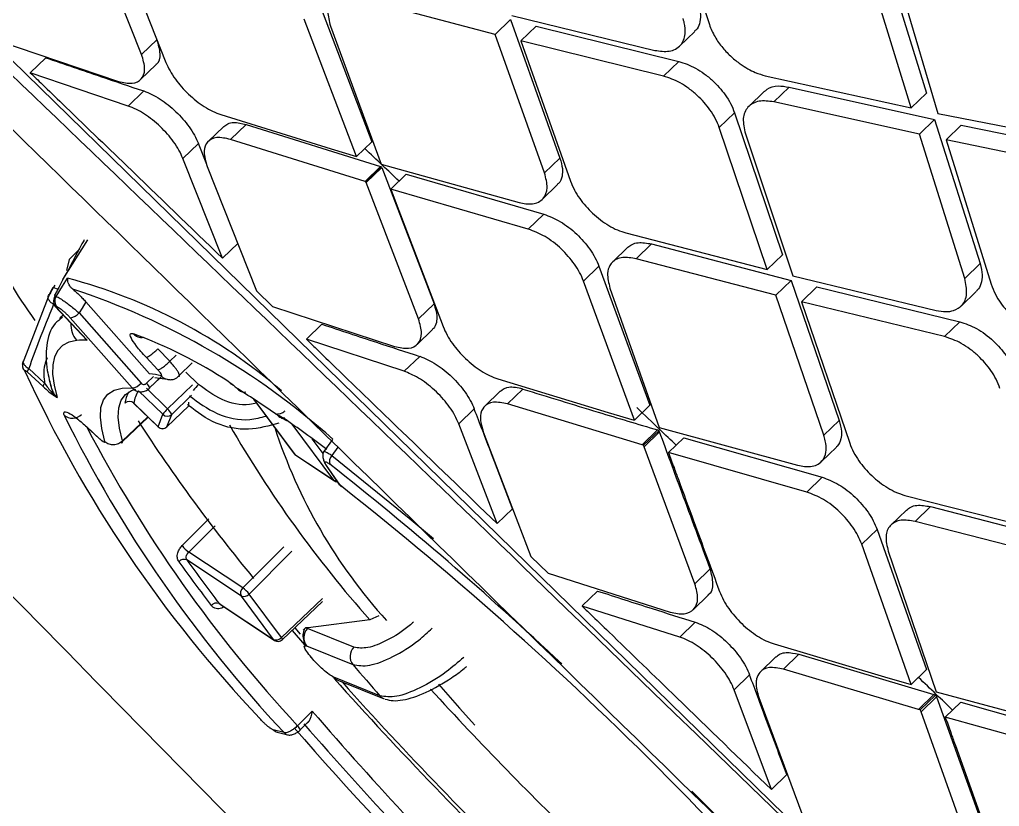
# Model space of a CAD drawing. Extents: x 400 to 501, y 484 to 634.
# Drawn here: x 486.217 to 487.131, y 585.23 to 585.964 of the extents above; entities that cross this region are included whole.
import ezdxf

# ---------------------------------------------------------------- set-up
doc = ezdxf.new("R2010")
doc.units = 0
doc.header["$MEASUREMENT"] = 0
doc.layers.add('DIM', color=3, linetype='Continuous')
doc.layers.add('GEOMETRY', color=3, linetype='Continuous', lineweight=25)

# ---------------------------------------------------------------- blocks, each defined once
blk = doc.blocks.new('2026 GRANDEE')
at = {"layer": 'GEOMETRY', "ltscale": 16}
for p, q in [((37.54985, -12.63849), (35.47008, -10.60641)), ((36.39203, -10.74785), (36.43546, -10.88128)), ((35.9063, -10.90919), (35.85585, -10.78255)), ((36.5961, -10.81002), (36.63781, -10.94513)), ((35.88794, -10.81281), (35.92903, -10.91651)), ((36.62359, -10.95892), (36.58188, -10.82381)), ((36.60821, -10.8287), (36.64844, -10.96418)), ((36.23584, -10.89044), (36.10629, -10.85596)), ((36.07222, -10.86215), (36.12093, -10.99048)), ((36.25146, -10.87277), (36.38462, -10.90529)), ((36.10656, -11.00441), (36.05788, -10.87606)), ((36.08237, -10.88274), (36.12967, -11.01136)), ((36.23584, -10.89044), (36.25013, -10.87658)), ((36.25014, -10.87658), (36.29619, -11.0058)), ((36.25981, -10.89655), (36.27408, -10.88271)), ((36.27408, -10.88271), (36.40695, -10.91552)), ((36.28189, -11.01966), (36.23584, -10.89044)), ((36.40772, -10.90129), (36.42187, -10.88757)), ((35.77077, -10.89558), (35.88467, -10.93422)), ((35.9063, -10.90919), (35.92073, -10.8952)), ((36.25981, -10.89655), (36.30603, -11.02729)), ((36.3927, -10.92933), (36.25981, -10.89655)), ((35.80253, -10.9262), (35.81702, -10.91215)), ((35.90536, -10.93256), (35.91979, -10.91856)), ((36.3927, -10.92933), (36.40694, -10.91552)), ((35.89387, -10.95718), (35.80253, -10.9262)), ((36.48762, -10.92912), (36.62359, -10.95892)), ((36.49552, -10.95334), (36.50974, -10.93955)), ((36.50974, -10.93955), (36.64544, -10.96962)), ((35.90831, -10.94318), (35.89387, -10.95718)), ((36.48659, -10.9436), (36.47226, -10.9575)), ((36.62359, -10.95892), (36.63781, -10.94513)), ((36.63122, -10.98341), (36.49552, -10.95335)), ((35.98025, -10.96524), (36.08284, -10.99721)), ((36.45893, -10.96353), (36.4447, -10.97733)), ((36.45895, -10.96351), (36.5035, -11.09587)), ((36.64844, -10.96418), (36.78614, -10.99107)), ((35.98287, -10.97619), (35.96845, -10.99016)), ((35.98932, -10.98833), (36.00373, -10.97436)), ((36.00373, -10.97436), (36.12907, -11.0135)), ((36.63122, -10.98341), (36.64541, -10.96964)), ((36.64544, -10.96962), (36.68776, -11.10414)), ((36.65603, -10.98871), (36.67024, -10.97492)), ((36.67024, -10.97492), (36.80767, -11.00331)), ((36.48924, -11.1097), (36.4447, -10.97733)), ((36.46902, -10.9831), (36.5133, -11.11572)), ((36.67354, -11.11793), (36.63122, -10.98341)), ((35.94484, -11.00617), (35.95928, -10.99216)), ((35.96704, -11.01167), (35.95928, -10.99216)), ((36.1147, -11.02745), (35.98932, -10.98833)), ((36.10656, -11.00441), (36.12093, -10.99048)), ((36.79346, -11.01709), (36.65603, -10.98871)), ((36.65603, -10.98871), (36.69808, -11.12348)), ((36.08284, -10.99721), (36.10656, -11.00441)), ((35.98179, -11.09918), (35.94484, -11.00617)), ((36.12967, -11.01136), (36.25806, -11.04727)), ((36.28189, -11.01966), (36.29619, -11.0058)), ((35.96745, -11.0136), (36.01333, -11.12968)), ((36.1147, -11.02745), (36.12907, -11.01351)), ((36.11545, -11.02768), (36.12987, -11.01369)), ((36.1301, -11.01451), (36.11574, -11.02844)), ((36.13011, -11.0145), (36.17884, -11.14177)), ((36.13853, -11.03465), (36.15289, -11.02073)), ((36.15289, -11.02072), (36.28106, -11.05809)), ((36.1147, -11.02745), (36.11545, -11.02768)), ((36.11545, -11.02768), (36.11574, -11.02844)), ((36.16444, -11.15573), (36.11574, -11.02844)), ((36.27968, -11.04425), (36.29398, -11.03039)), ((36.26674, -11.07197), (36.13853, -11.03465)), ((36.26674, -11.07197), (36.28105, -11.05809)), ((36.14771, -11.05878), (36.18734, -11.16288)), ((36.35768, -11.07561), (36.48924, -11.1097)), ((35.83301, -11.11909), (35.8562, -11.08196)), ((35.98179, -11.09919), (35.99624, -11.08518)), ((36.36733, -11.09969), (36.38162, -11.08584)), ((36.38162, -11.08584), (36.51164, -11.11985)), ((36.35947, -11.08892), (36.34517, -11.10278)), ((36.49738, -11.13369), (36.36733, -11.09969)), ((36.48924, -11.1097), (36.5035, -11.09587)), ((36.67354, -11.11793), (36.68776, -11.10414)), ((36.33252, -11.10661), (36.31821, -11.12047)), ((36.33253, -11.10659), (36.37987, -11.23624)), ((36.36554, -11.25015), (36.31821, -11.12047)), ((36.51163, -11.11986), (36.49738, -11.13369)), ((36.51164, -11.11986), (36.55637, -11.25036)), ((36.5133, -11.11572), (36.64676, -11.14795)), ((35.82533, -11.12439), (35.8238, -11.12686)), ((35.8267, -11.13104), (35.82597, -11.1324)), ((36.01333, -11.12968), (36.02824, -11.14408)), ((36.34283, -11.12702), (36.38878, -11.25696)), ((36.5214, -11.13975), (36.53566, -11.12592)), ((36.53565, -11.12593), (36.66884, -11.15843)), ((36.67001, -11.14381), (36.68416, -11.13009)), ((35.81921, -11.13543), (35.79501, -11.19842)), ((35.82532, -11.13356), (35.82522, -11.13409)), ((35.85447, -11.13996), (35.91361, -11.20689)), ((36.5421, -11.2642), (36.49738, -11.13369)), ((36.6546, -11.17224), (36.5214, -11.13975)), ((36.5214, -11.13975), (36.5663, -11.27177)), ((35.82654, -11.14447), (35.82422, -11.14233)), ((35.82551, -11.14377), (35.8556, -11.17587)), ((35.82642, -11.14448), (35.85557, -11.17556)), ((36.02824, -11.14408), (36.14213, -11.18142)), ((36.16444, -11.15573), (36.17883, -11.14178)), ((35.8331, -11.15187), (35.82969, -11.1554)), ((35.83081, -11.15432), (35.82969, -11.1554)), ((35.83349, -11.15229), (35.83081, -11.15432)), ((35.83972, -11.15468), (35.89758, -11.22016)), ((35.84798, -11.15015), (35.90584, -11.21563)), ((36.6546, -11.17224), (36.66883, -11.15844)), ((36.05994, -11.17472), (36.07438, -11.16072)), ((36.16312, -11.17947), (36.17751, -11.16551)), ((36.15108, -11.20462), (36.05994, -11.17473)), ((35.93252, -11.19529), (35.92155, -11.18359)), ((35.92149, -11.20328), (35.91052, -11.19158)), ((35.93252, -11.19529), (35.93864, -11.18944)), ((36.15108, -11.20462), (36.16548, -11.19066)), ((35.80112, -11.20213), (35.81588, -11.2158)), ((35.94129, -11.20841), (35.95343, -11.1968)), ((35.79973, -11.20521), (35.81449, -11.21888)), ((35.91102, -11.21575), (35.91737, -11.20961)), ((35.9138, -11.22006), (35.92508, -11.20916)), ((35.91381, -11.22016), (35.9233, -11.21099)), ((35.91868, -11.21024), (35.93012, -11.2121)), ((35.95939, -11.21688), (35.94742, -11.20546)), ((36.23843, -11.21175), (36.34106, -11.24289)), ((35.92611, -11.24473), (35.90351, -11.22274)), ((35.93055, -11.23964), (35.91078, -11.22041)), ((35.93055, -11.23964), (35.95378, -11.21715)), ((36.24726, -11.23507), (36.26163, -11.22114)), ((35.93437, -11.2448), (35.95296, -11.2268)), ((36.01069, -11.23052), (36.04848, -11.28149)), ((36.01106, -11.23077), (36.04911, -11.28208)), ((36.24049, -11.22323), (36.22611, -11.23718)), ((35.8989, -11.23433), (35.92171, -11.25652)), ((35.89911, -11.2344), (35.92171, -11.2564)), ((35.89925, -11.23455), (35.89911, -11.2344)), ((35.89939, -11.23468), (35.89925, -11.23455)), ((35.92992, -11.25654), (35.95037, -11.23686)), ((35.92997, -11.25646), (35.95036, -11.23684)), ((35.95001, -11.23647), (35.94918, -11.23567)), ((35.95001, -11.23647), (35.95008, -11.23679)), ((36.21636, -11.23973), (36.20196, -11.2537)), ((36.37283, -11.27324), (36.24726, -11.23507)), ((36.36554, -11.25015), (36.37987, -11.23624)), ((35.88858, -11.26944), (35.912, -11.24707)), ((35.88862, -11.27003), (35.91233, -11.24739)), ((35.92171, -11.2564), (35.92611, -11.24473)), ((35.92997, -11.25646), (35.93437, -11.2448)), ((36.34106, -11.24289), (36.36553, -11.25015)), ((35.85457, -11.25612), (35.86697, -11.26761)), ((35.85514, -11.2564), (35.86677, -11.26716)), ((35.92171, -11.2564), (35.92171, -11.25652)), ((35.92997, -11.25646), (35.92992, -11.25654)), ((36.08537, -11.30609), (36.04673, -11.25398)), ((36.23766, -11.34671), (36.20196, -11.2537)), ((36.37283, -11.27324), (36.38717, -11.25933)), ((36.38878, -11.25696), (36.51776, -11.2923)), ((36.5421, -11.2642), (36.55637, -11.25036)), ((36.07559, -11.28117), (36.06543, -11.26747)), ((36.08416, -11.26822), (36.07511, -11.28072)), ((36.22474, -11.26097), (36.26917, -11.37726)), ((36.37418, -11.27364), (36.38853, -11.25973)), ((36.37469, -11.27502), (36.38903, -11.26111)), ((36.38903, -11.26111), (36.38853, -11.25973)), ((36.39739, -11.28049), (36.41172, -11.2666)), ((36.41173, -11.26659), (36.54049, -11.30338)), ((35.88709, -11.27149), (35.88758, -11.27103)), ((36.08928, -11.2754), (36.08364, -11.28321)), ((36.37418, -11.27364), (36.37283, -11.27324)), ((36.37469, -11.27502), (36.37418, -11.27364)), ((36.42194, -11.40289), (36.37469, -11.27502)), ((36.53957, -11.2891), (36.55385, -11.27526)), ((36.04911, -11.28208), (36.08537, -11.30609)), ((36.04997, -11.28289), (36.08622, -11.3069)), ((36.5262, -11.31724), (36.39739, -11.28049)), ((36.0776, -11.29159), (36.09028, -11.30989)), ((36.09127, -11.31089), (36.0786, -11.29259)), ((36.5262, -11.31724), (36.54049, -11.30338)), ((36.61771, -11.32033), (36.74958, -11.35411)), ((36.62714, -11.34461), (36.64141, -11.33078)), ((36.64141, -11.33078), (36.77175, -11.36449)), ((36.23766, -11.34671), (36.25206, -11.33274)), ((36.61908, -11.33403), (36.60481, -11.34788)), ((35.94413, -11.36715), (35.96893, -11.34228)), ((35.95027, -11.3732), (35.97476, -11.34865)), ((36.7575, -11.37831), (36.62714, -11.34462)), ((36.57746, -11.36595), (36.59174, -11.3521)), ((36.59175, -11.35209), (36.63794, -11.48286)), ((36.00062, -11.40654), (36.03879, -11.36822)), ((36.62362, -11.49674), (36.57746, -11.36595)), ((36.00062, -11.40654), (35.95027, -11.3732)), ((36.00659, -11.41235), (36.04634, -11.37244)), ((36.26917, -11.37726), (36.28524, -11.39283)), ((36.60217, -11.37241), (36.64696, -11.50346)), ((35.99929, -11.41423), (35.94843, -11.38055)), ((36.28524, -11.39283), (36.39907, -11.42913)), ((36.42194, -11.40289), (36.4363, -11.38897)), ((36.02932, -11.45473), (35.99929, -11.41423)), ((36.03663, -11.45285), (36.00659, -11.41235)), ((36.31688, -11.4235), (36.33128, -11.40954)), ((36.42023, -11.42701), (36.43466, -11.41302)), ((35.97847, -11.42105), (36.02932, -11.45473)), ((35.97943, -11.42191), (35.97847, -11.42105)), ((35.97942, -11.42193), (36.03018, -11.45554)), ((36.03663, -11.45285), (36.07481, -11.41652)), ((36.03751, -11.45489), (36.07494, -11.41929)), ((36.40781, -11.45253), (36.31688, -11.42351)), ((36.12727, -11.43267), (36.11905, -11.43642)), ((36.11905, -11.43642), (36.0615, -11.44396)), ((36.42218, -11.43859), (36.40781, -11.45253)), ((36.04658, -11.44627), (36.05815, -11.45969)), ((36.04911, -11.44385), (36.05407, -11.44964)), ((36.05903, -11.444), (36.05697, -11.4459)), ((36.0615, -11.44396), (36.05903, -11.444)), ((36.05903, -11.444), (36.06097, -11.44452)), ((36.06097, -11.44452), (36.0615, -11.44396)), ((36.10411, -11.46192), (36.06097, -11.44452)), ((36.49592, -11.45892), (36.59861, -11.48945)), ((36.06014, -11.46081), (36.10328, -11.4782)), ((36.50455, -11.48244), (36.51889, -11.46853)), ((36.51889, -11.46853), (36.64463, -11.50603)), ((36.06392, -11.4711), (36.06516, -11.47253)), ((36.06585, -11.47301), (36.06462, -11.47159)), ((36.49753, -11.47085), (36.48318, -11.48476)), ((36.63031, -11.51991), (36.50455, -11.48244)), ((36.62362, -11.49674), (36.63794, -11.48286)), ((36.12847, -11.50724), (36.08533, -11.48984)), ((36.08914, -11.49257), (36.13228, -11.50997)), ((36.4586, -11.5017), (36.47297, -11.48776)), ((36.59861, -11.48945), (36.62362, -11.49674)), ((36.49327, -11.5947), (36.4586, -11.5017)), ((36.64696, -11.50346), (36.77636, -11.5384)), ((36.48151, -11.50884), (36.52474, -11.62531)), ((36.63031, -11.51991), (36.64461, -11.50605)), ((36.63207, -11.52043), (36.64636, -11.50657)), ((36.63271, -11.52222), (36.647, -11.50836)), ((36.64463, -11.50603), (36.64639, -11.50654)), ((36.64639, -11.50654), (36.64703, -11.50834)), ((36.64703, -11.50834), (36.69314, -11.63677)), ((36.65537, -11.52719), (36.66969, -11.51331)), ((36.66969, -11.51331), (36.79887, -11.54969)), ((36.06536, -11.52153), (36.05155, -11.5352)), ((36.63271, -11.52222), (36.63207, -11.52043)), ((36.6788, -11.65067), (36.63271, -11.52222)), ((36.05403, -11.53915), (36.0622, -11.53106)), ((36.78459, -11.56354), (36.65537, -11.52719)), ((36.03908, -11.5416), (36.02905, -11.53905)), ((36.03258, -11.54119), (36.04262, -11.54375)), ((36.66445, -11.55271), (36.70193, -11.65761)), ((36.49327, -11.5947), (36.50764, -11.58076))]:
    blk.add_line(p, q, dxfattribs=at)
at = {"layer": 'GEOMETRY', "ltscale": 16, "flags": 128}
for points in [[(36.13853, -11.03465), (36.14367, -11.04816), (36.14771, -11.05878)], [(35.84887, -11.09028), (35.8389, -11.10022), (35.83621, -11.1105)], [(35.82659, -11.13481), (35.83265, -11.1253), (35.8374, -11.11783)], [(35.8282, -11.12808), (35.82704, -11.12761), (35.82557, -11.12712), (35.82439, -11.12688), (35.82356, -11.1269), (35.82311, -11.12716), (35.82304, -11.12768)], [(35.85447, -11.13996), (35.85084, -11.14567), (35.84798, -11.15015)], [(35.84591, -11.17574), (35.83859, -11.17742), (35.83268, -11.18055), (35.82819, -11.18513), (35.82515, -11.19113), (35.82355, -11.19854), (35.82341, -11.20733), (35.82473, -11.21749), (35.8275, -11.22897)], [(35.87211, -11.27002), (35.86912, -11.25787), (35.86791, -11.24734), (35.86847, -11.23848), (35.8708, -11.23132), (35.8749, -11.22588), (35.88075, -11.22221), (35.88832, -11.2203), (35.89758, -11.22016)], [(35.88858, -11.26944), (35.88566, -11.25755), (35.88446, -11.24724), (35.885, -11.23856), (35.88728, -11.23154), (35.89128, -11.22621), (35.89698, -11.22259), (35.90109, -11.22128)], [(35.9138, -11.22006), (35.91381, -11.22023), (35.9137, -11.22047), (35.91342, -11.22054)], [(36.38853, -11.25973), (36.38777, -11.25951), (36.38717, -11.25933)], [(35.86677, -11.26716), (35.867, -11.26763), (35.86753, -11.26777), (35.86778, -11.26774)], [(36.04911, -11.28208), (36.04856, -11.28159), (36.04848, -11.28149)], [(36.04911, -11.28208), (36.04971, -11.28271), (36.04997, -11.28289)], [(36.08364, -11.28321), (36.1557, -11.34149), (36.17843, -11.3607)], [(36.08537, -11.30609), (36.08597, -11.30672), (36.08622, -11.3069)], [(36.09028, -11.30989), (36.09046, -11.31013), (36.09127, -11.31089)], [(36.02932, -11.45473), (36.02992, -11.45535), (36.03018, -11.45554)], [(36.03663, -11.45285), (36.03708, -11.45353), (36.03739, -11.4541), (36.03755, -11.45454), (36.03755, -11.45482), (36.03751, -11.45489)], [(36.06585, -11.47301), (36.0652, -11.47257), (36.06516, -11.47253)], [(36.18315, -11.49628), (36.20258, -11.5187), (36.21677, -11.53472)], [(36.63207, -11.52043), (36.63109, -11.52014), (36.63031, -11.51991)]]:
    blk.add_lwpolyline(points, dxfattribs=at)
at = {"layer": 'GEOMETRY', "ltscale": 16}
for centre, radius, start, end in [((36.23587, -10.84948), 0.52801, 196.6732, 215.64373), ((35.70936, -11.60287), 0.50166, 49.27587, 75.21184), ((35.62864, -11.77767), 0.68387, 48.18903, 71.81347), ((35.83236, -11.13902), 0.00807, 147.9477, 222.60658), ((35.82672, -11.13356), 0.00143, 119.05538, 182.8628), ((35.83343, -11.1391), 0.00807, 147.90482, 222.50304), ((35.82071, -11.20798), 0.0734, 85.4095, 86.24592), ((35.82167, -11.21694), 0.07262, 85.4095, 86.24592), ((35.83857, -11.14277), 0.01197, 275.55435, 321.91203), ((35.86046, -11.16193), 0.02006, 173.86297, 223.50047), ((35.85167, -11.22754), 0.05212, 85.70649, 96.33681), ((35.7413, -11.59156), 0.4504, 56.83024, 69.55711), ((35.90637, -11.1627), 0.01033, 221.34277, 279.10093), ((36.88124, -10.70816), 1.19187, 204.60925, 223.49408), ((35.80585, -11.20612), 0.00619, 139.86508, 171.53316), ((35.90368, -11.29526), 0.08893, 76.38443, 83.59063), ((35.93259, -11.20166), 0.01073, 221.95432, 268.10041), ((35.89643, -11.20825), 0.01197, 275.55431, 321.91196), ((35.92274, -11.23665), 0.02374, 144.122, 174.55869), ((35.90257, -11.22425), 0.01199, 20.46568, 45.17881), ((36.01635, -11.2737), 0.08044, 135.07104, 140.50376), ((35.99365, -11.21002), 0.00747, 217.41091, 253.18014), ((35.39987, -12.16156), 1.11352, 55.34706, 57.63119), ((35.91536, -11.23683), 0.02465, 148.34519, 174.34444), ((35.89497, -11.23874), 0.006, 46.38836, 133.60614), ((35.95248, -11.26324), 0.03222, 132.91159, 144.94172), ((35.92219, -11.24984), 0.01318, 22.47002, 50.65294), ((35.98745, -11.23573), 0.03744, 176.21527, 181.12556), ((35.84177, -11.23611), 0.01227, 230.89409, 314.84838), ((36.94854, -10.69251), 1.24421, 206.39454, 223.03395), ((35.93027, -11.24048), 0.00595, 225.57783, 313.52074), ((35.12244, -12.55596), 1.59669, 53.19093, 54.99646), ((36.04321, -11.24467), 0.00594, 215.08118, 253.37389), ((36.99933, -10.65891), 1.29081, 207.59647, 222.75574), ((37.22496, -10.39437), 1.57517, 212.93863, 219.56731), ((35.92588, -11.25215), 0.00595, 225.57783, 313.52074), ((35.92583, -11.25228), 0.00591, 225.78149, 313.9051), ((36.93628, -10.71073), 1.09294, 209.84505, 221.60471), ((36.50396, -11.10317), 0.49797, 197.99961, 222.11402), ((36.05323, -11.27797), 0.00591, 216.56148, 236.48913), ((36.0894, -11.2888), 0.00803, 135.86369, 198.68752), ((36.08095, -11.28927), 0.00406, 194.64865, 234.65119), ((34.1117, -13.79565), 3.18633, 46.67847, 51.80821), ((36.08739, -11.30258), 0.00405, 240.07956, 278.48722), ((36.08948, -11.30198), 0.00591, 236.48913, 263.99328), ((34.02797, -13.92965), 3.33393, 37.21111, 51.76574), ((35.96976, -11.34726), 0.03244, 217.80189, 233.07622), ((35.94585, -11.38637), 0.00637, 66.07178, 139.6681), ((37.33486, -10.3802), 1.71667, 215.71236, 217.41059), ((37.32981, -10.38748), 1.70129, 215.71239, 217.41058), ((36.00478, -11.41122), 0.00626, 131.59692, 208.66531), ((36.00164, -11.40822), 0.00645, 248.63439, 320.23166), ((35.98107, -11.43261), 0.03259, 38.44222, 53.12076), ((35.97638, -11.42727), 0.00655, 71.42793, 140.7496), ((36.06972, -11.45313), 0.01228, 135.46513, 218.7129), ((36.03167, -11.44872), 0.00645, 248.63439, 320.23166), ((36.03344, -11.45061), 0.00591, 236.48913, 313.56902), ((36.11286, -11.47053), 0.01228, 135.46336, 218.71286), ((36.0653, -11.46989), 0.00183, 180.71039, 248.06008), ((37.82634, -10.00875), 2.26456, 220.45813, 221.43065), ((36.09287, -11.48334), 0.00996, 220.76179, 247.976), ((38.8164, -9.054), 3.66002, 221.74371, 226.08433), ((38.76775, -9.10363), 3.58733, 221.79304, 226.09423), ((38.30626, -9.56527), 2.87866, 222.25546, 226.37602), ((36.13601, -11.50074), 0.00996, 220.76179, 247.976), ((38.72905, -9.22704), 3.51566, 220.74138, 225.17025), ((36.01714, -11.52724), 0.00138, 192.97507, 246.69376), ((36.03436, -11.53427), 0.00714, 221.91369, 255.58019), ((36.04438, -11.53686), 0.00711, 221.84819, 264.75584), ((39.05579, -8.90685), 3.99532, 221.17419, 227.88449), ((36.04622, -11.54132), 0.00811, 14.31509, 48.93318), ((38.77585, -9.18066), 3.59503, 220.87868, 225.16369), ((34.16949, -13.83593), 3.17454, 36.98543, 44.87291)]:
    blk.add_arc(centre, radius, start, end, dxfattribs=at)
for points, knots in [([(33.11118, -8.61222), (33.30104, -8.81664), (33.68023, -9.22493), (34.26075, -9.83743), (34.84625, -10.44837), (35.43682, -11.0578), (36.03122, -11.66532), (36.62885, -12.27067), (37.22938, -12.87377), (37.8326, -13.47445), (38.43828, -14.07241), (39.04615, -14.66716), (39.65588, -15.25806), (40.26716, -15.84389), (40.88008, -16.4248), (41.28868, -16.8043), (41.49328, -16.99432)], [0, 0, 0, 0, 0.071643, 0.14309, 0.214489, 0.285889, 0.357236, 0.428542, 0.499851, 0.571188, 0.642541, 0.713932, 0.785365, 0.856798, 0.928296, 1, 1, 1, 1]), ([(38.83743, -14.81972), (38.80217, -14.782), (38.49879, -14.45745), (37.91551, -13.85557), (37.08792, -13.0154), (36.24841, -12.18724), (35.3987, -11.37003), (34.53842, -10.56509), (33.66818, -9.77119), (33.07996, -9.25416), (32.78546, -8.9953)], [0, 0, 0, 0, 0.0184337, 0.1586189, 0.298737, 0.4387906, 0.5788851, 0.7191168, 0.8593695, 1, 1, 1, 1]), ([(33.94729, -9.18471), (34.10018, -9.33419), (34.40789, -9.635), (34.85832, -10.07429), (35.28537, -10.49086), (35.67452, -10.87048), (36.06181, -11.24847), (36.4558, -11.63343), (36.8653, -12.03434), (37.20503, -12.36757), (37.47803, -12.63567), (37.68698, -12.84103), (37.89677, -13.0474), (38.11823, -13.26542), (38.36226, -13.50586), (38.63554, -13.77545), (38.94978, -14.08577), (39.30705, -14.43896), (39.70948, -14.83703), (40.14765, -15.27054), (40.60707, -15.7254), (40.92098, -16.03533), (41.0767, -16.18907)], [0, 0, 0, 0, 0.064169, 0.129138, 0.188802, 0.243183, 0.292269, 0.351201, 0.408497, 0.464259, 0.494029, 0.523343, 0.552198, 0.58236, 0.616633, 0.655052, 0.697622, 0.749248, 0.805908, 0.86759, 0.934316, 1, 1, 1, 1]), ([(37.54956, -12.64016), (37.12111, -12.22145), (36.46243, -11.57774), (35.26492, -10.42914), (34.4992, -9.69631), (33.96585, -9.18587)], [0, 0, 0, 0, 0.360925, 0.55487, 1, 1, 1, 1]), ([(39.52512, -15.45184), (39.29796, -15.24181), (38.75134, -14.73641), (37.86562, -13.95019), (36.87217, -13.09227), (35.86359, -12.24932), (34.8415, -11.42214), (33.80773, -10.61013), (33.10927, -10.08359), (32.76004, -9.82032)], [0, 0, 0, 0, 0.105959, 0.254966, 0.403973, 0.55298, 0.701986, 0.850993, 1, 1, 1, 1]), ([(36.10629, -10.85596), (36.10191, -10.85517), (36.09504, -10.85393), (36.08787, -10.85602), (36.08459, -10.85839), (36.08276, -10.86065), (36.08099, -10.86348), (36.07905, -10.8701), (36.08113, -10.87803), (36.08236, -10.88273)], [0, 0, 0, 0, 0.22954, 0.360086, 0.50087, 0.529164, 0.580344, 0.750928, 1, 1, 1, 1]), ([(36.42519, -10.8619), (36.42609, -10.86546), (36.42781, -10.87228), (36.42652, -10.88041), (36.42434, -10.88539), (36.42216, -10.88706), (36.42172, -10.8874)], [0, 0, 0, 0, 0.337916, 0.647242, 0.927937, 1, 1, 1, 1]), ([(36.38462, -10.90529), (36.38929, -10.90593), (36.39652, -10.90693), (36.4041, -10.90429), (36.41016, -10.89968), (36.41356, -10.89134), (36.41282, -10.88228), (36.41149, -10.87739), (36.41109, -10.87614), (36.41099, -10.87582), (36.41096, -10.87573), (36.41095, -10.87571), (36.41095, -10.8757), (36.41095, -10.8757)], [0, 0, 0, 0, 0.235478, 0.364519, 0.500771, 0.749786, 0.936633, 0.983828, 0.995793, 0.998866, 0.999676, 0.999964, 1, 1, 1, 1]), ([(36.43546, -10.88128), (36.43701, -10.8851), (36.43995, -10.8924), (36.44747, -10.90279), (36.45566, -10.91133), (36.46587, -10.91948), (36.47702, -10.92578), (36.48455, -10.92815), (36.48762, -10.92912)], [0, 0, 0, 0, 0.184188, 0.351523, 0.501986, 0.635561, 0.851249, 1, 1, 1, 1]), ([(35.91957, -10.91829), (35.91987, -10.91815), (35.9231, -10.91671), (35.92456, -10.90889), (35.92201, -10.89977), (35.92073, -10.8952)], [0, 0, 0, 0, 0.049306, 0.523984, 1, 1, 1, 1]), ([(35.81702, -10.91215), (35.83399, -10.918), (35.86429, -10.92844), (35.89486, -10.93868), (35.90831, -10.94318)], [0, 0, 0, 0, 0.56, 1, 1, 1, 1]), ([(35.88467, -10.93422), (35.8892, -10.93524), (35.89828, -10.93726), (35.90586, -10.93323), (35.90868, -10.92751), (35.90963, -10.92034), (35.9077, -10.91388), (35.9063, -10.90919)], [0, 0, 0, 0, 0.249239, 0.499047, 0.656024, 0.750174, 1, 1, 1, 1]), ([(35.92902, -10.9165), (35.93018, -10.91911), (35.93247, -10.92423), (35.93911, -10.93445), (35.94975, -10.94661), (35.96233, -10.95654), (35.97268, -10.96245), (35.97771, -10.96431), (35.98025, -10.96525)], [0, 0, 0, 0, 0.13291, 0.26074, 0.500483, 0.743146, 0.869881, 1, 1, 1, 1]), ([(36.40695, -10.91552), (36.41215, -10.91726), (36.42003, -10.91989), (36.43072, -10.92692), (36.44051, -10.93493), (36.44907, -10.94464), (36.45564, -10.95508), (36.45782, -10.96063), (36.45895, -10.96351)], [0, 0, 0, 0, 0.244238, 0.370431, 0.499, 0.729194, 0.859625, 1, 1, 1, 1]), ([(35.80253, -10.9262), (35.80624, -10.92978), (35.81616, -10.93935), (35.84605, -10.96818), (35.90211, -11.02224), (35.95193, -11.07034), (35.9818, -11.09918)], [0, 0, 0, 0, 0.062042, 0.166057, 0.5, 1, 1, 1, 1]), ([(36.4447, -10.97733), (36.44359, -10.97449), (36.44144, -10.969), (36.43492, -10.95859), (36.42636, -10.94885), (36.41654, -10.94079), (36.40583, -10.93373), (36.39792, -10.93108), (36.3927, -10.92934)], [0, 0, 0, 0, 0.138252, 0.267774, 0.49968, 0.628362, 0.754899, 1, 1, 1, 1]), ([(36.48677, -10.94379), (36.48758, -10.94298), (36.49072, -10.93983), (36.49846, -10.93781), (36.50632, -10.93902), (36.50974, -10.93955)], [0, 0, 0, 0, 0.164745, 0.636996, 1, 1, 1, 1]), ([(35.90831, -10.94318), (35.9108, -10.94413), (35.91573, -10.94602), (35.926, -10.95199), (35.93858, -10.962), (35.94923, -10.97426), (35.95585, -10.98449), (35.95813, -10.98957), (35.95928, -10.99216)], [0, 0, 0, 0, 0.128994, 0.255344, 0.499516, 0.740453, 0.867981, 1, 1, 1, 1]), ([(35.94484, -11.00617), (35.94368, -11.00358), (35.94141, -10.9985), (35.93478, -10.98827), (35.92413, -10.97601), (35.91155, -10.966), (35.90129, -10.96003), (35.89636, -10.95814), (35.89387, -10.95718)], [0, 0, 0, 0, 0.132001, 0.259527, 0.500498, 0.744643, 0.870995, 1, 1, 1, 1]), ([(36.49552, -10.95334), (36.49073, -10.95273), (36.48338, -10.9518), (36.4758, -10.95454), (36.46982, -10.95918), (36.46575, -10.96832), (36.46793, -10.97817), (36.46902, -10.9831)], [0, 0, 0, 0, 0.240017, 0.368066, 0.501139, 0.7504, 1, 1, 1, 1]), ([(39.79272, -17.82879), (39.52666, -17.52937), (38.99724, -16.93357), (38.14929, -16.08983), (37.28469, -15.27347), (36.39732, -14.48485), (35.49868, -13.72233), (34.59115, -12.98193), (33.6654, -12.2723), (32.71008, -11.58903), (32.04608, -11.16936), (31.71219, -10.95834)], [0, 0, 0, 0, 0.113392, 0.225638, 0.337341, 0.448782, 0.560233, 0.669481, 0.778832, 0.888788, 1, 1, 1, 1]), ([(35.98301, -10.97634), (35.98413, -10.97538), (35.9865, -10.97335), (35.99317, -10.97195), (35.99968, -10.97344), (36.00373, -10.97436)], [0, 0, 0, 0, 0.2524223, 0.5341993, 1, 1, 1, 1]), ([(35.98932, -10.98833), (35.98475, -10.98736), (35.97558, -10.98541), (35.96719, -10.98989), (35.9648, -10.99611), (35.96444, -11.00365), (35.96602, -11.00889), (35.96745, -11.0136)], [0, 0, 0, 0, 0.249317, 0.499272, 0.721487, 0.749963, 1, 1, 1, 1]), ([(36.14621, -11.0272), (36.14111, -11.02234), (36.13048, -11.01224), (36.11984, -11.00214), (36.11432, -10.99689)], [0, 0, 0, 0, 0.48053, 1, 1, 1, 1]), ([(36.29619, -11.0058), (36.29716, -11.00913), (36.29896, -11.01525), (36.29831, -11.0233), (36.29656, -11.02833), (36.29418, -11.03), (36.29384, -11.03023)], [0, 0, 0, 0, 0.324355, 0.597117, 0.943068, 1, 1, 1, 1]), ([(36.25807, -11.04727), (36.26246, -11.04803), (36.2693, -11.04922), (36.27642, -11.04696), (36.28197, -11.04272), (36.28551, -11.03401), (36.2831, -11.02444), (36.28189, -11.01966)], [0, 0, 0, 0, 0.232222, 0.362319, 0.501439, 0.750836, 1, 1, 1, 1]), ([(36.30602, -11.02729), (36.30715, -11.03004), (36.30934, -11.03538), (36.31588, -11.04572), (36.32646, -11.05783), (36.3392, -11.06749), (36.34986, -11.07312), (36.35506, -11.07478), (36.35768, -11.07562)], [0, 0, 0, 0, 0.135931, 0.264623, 0.499402, 0.744619, 0.871157, 1, 1, 1, 1]), ([(36.28106, -11.05809), (36.28623, -11.06007), (36.29653, -11.06399), (36.31208, -11.07615), (36.32271, -11.08832), (36.32924, -11.09866), (36.33142, -11.10391), (36.33253, -11.10659)], [0, 0, 0, 0, 0.251281, 0.499664, 0.738165, 0.866275, 1, 1, 1, 1]), ([(36.31822, -11.12048), (36.31711, -11.11781), (36.31494, -11.11259), (36.30843, -11.10225), (36.2978, -11.09006), (36.28222, -11.07788), (36.27192, -11.07395), (36.26674, -11.07197)], [0, 0, 0, 0, 0.132844, 0.260619, 0.500074, 0.748677, 1, 1, 1, 1]), ([(35.85286, -11.08189), (35.85215, -11.0832), (35.84547, -11.09555), (35.8389, -11.10798), (35.83301, -11.11909)], [0, 0, 0, 0, 0.105918, 1, 1, 1, 1]), ([(36.35957, -11.08904), (36.36079, -11.088), (36.36335, -11.08582), (36.37041, -11.08391), (36.37725, -11.08509), (36.38162, -11.08584)], [0, 0, 0, 0, 0.247342, 0.520061, 1, 1, 1, 1]), ([(36.36733, -11.09969), (36.36294, -11.09892), (36.35603, -11.09772), (36.34878, -11.09989), (36.34565, -11.10215), (36.34421, -11.10381), (36.3436, -11.10456), (36.34178, -11.10731), (36.33963, -11.11408), (36.34165, -11.12226), (36.34283, -11.12702)], [0, 0, 0, 0, 0.229217, 0.359837, 0.500844, 0.50861, 0.523106, 0.572282, 0.750861, 1, 1, 1, 1]), ([(36.68776, -11.10414), (36.68864, -11.10778), (36.6903, -11.11474), (36.68885, -11.12301), (36.68659, -11.12799), (36.68442, -11.12964), (36.68402, -11.12994)], [0, 0, 0, 0, 0.342198, 0.654604, 0.937171, 1, 1, 1, 1]), ([(35.83301, -11.11909), (35.83171, -11.12156), (35.82937, -11.12596), (35.82705, -11.13038), (35.82603, -11.13231)], [0, 0, 0, 0, 0.560808, 1, 1, 1, 1]), ([(35.84209, -11.12797), (35.8414, -11.12733), (35.84008, -11.1261), (35.83907, -11.12441), (35.83838, -11.12312), (35.83742, -11.12093), (35.83741, -11.11918), (35.8374, -11.11783)], [0, 0, 0, 0, 0.186524, 0.359645, 0.427811, 0.557385, 1, 1, 1, 1]), ([(36.64676, -11.14796), (36.64993, -11.14848), (36.65584, -11.14945), (36.6644, -11.14795), (36.672, -11.14318), (36.67644, -11.13308), (36.67451, -11.12298), (36.67354, -11.11793)], [0, 0, 0, 0, 0.158305, 0.29475, 0.501311, 0.750812, 1, 1, 1, 1]), ([(35.82384, -11.12681), (35.8234, -11.12755), (35.82252, -11.12902), (35.82128, -11.13134), (35.82013, -11.13364), (35.81951, -11.13508), (35.81921, -11.1358)], [0, 0, 0, 0, 0.248264, 0.497346, 0.74778, 1, 1, 1, 1]), ([(35.82304, -11.12768), (35.82244, -11.1287), (35.82136, -11.13053), (35.8206, -11.13226), (35.82026, -11.13303)], [0, 0, 0, 0, 0.559938, 1, 1, 1, 1]), ([(35.84209, -11.12797), (35.8431, -11.12882), (35.84515, -11.13054), (35.84837, -11.13356), (35.85157, -11.13675), (35.8535, -11.13889), (35.85447, -11.13996)], [0, 0, 0, 0, 0.247594, 0.499069, 0.748088, 1, 1, 1, 1]), ([(36.69809, -11.12348), (36.69925, -11.12659), (36.70146, -11.13246), (36.70806, -11.14299), (36.71848, -11.15479), (36.73381, -11.16638), (36.74453, -11.1699), (36.7499, -11.17165)], [0, 0, 0, 0, 0.149014, 0.282224, 0.500369, 0.750145, 1, 1, 1, 1]), ([(35.82422, -11.14233), (35.82323, -11.14157), (35.82118, -11.14), (35.81943, -11.13733), (35.81895, -11.13482), (35.81983, -11.13361), (35.82026, -11.13303)], [0, 0, 0, 0, 0.2400826, 0.4974735, 0.7562521, 1, 1, 1, 1]), ([(35.82603, -11.13231), (35.82585, -11.13268), (35.82548, -11.13343), (35.82527, -11.13421), (35.82529, -11.13465), (35.82545, -11.13471), (35.82552, -11.13474)], [0, 0, 0, 0, 0.279883, 0.570836, 0.793537, 1, 1, 1, 1]), ([(35.82659, -11.13481), (35.82715, -11.135), (35.8285, -11.13545), (35.83196, -11.13767), (35.83608, -11.14052), (35.83999, -11.14342), (35.84416, -11.14672), (35.84671, -11.14901), (35.84798, -11.15015)], [0, 0, 0, 0, 0.163256, 0.392846, 0.532479, 0.684195, 0.842306, 1, 1, 1, 1]), ([(35.82422, -11.14233), (35.81969, -11.1534), (35.81162, -11.1731), (35.80432, -11.19329), (35.80112, -11.20213)], [0, 0, 0, 0, 0.5619301, 1, 1, 1, 1]), ([(35.82626, -11.14249), (35.82619, -11.14264), (35.82583, -11.14338), (35.82577, -11.14418), (35.8262, -11.14438), (35.82642, -11.14448)], [0, 0, 0, 0, 0.110983, 0.541136, 1, 1, 1, 1]), ([(35.82748, -11.14455), (35.82771, -11.1446), (35.8282, -11.1447), (35.82946, -11.14538), (35.83111, -11.14653), (35.83311, -11.14814), (35.83528, -11.15008), (35.8376, -11.15235), (35.83902, -11.15391), (35.83972, -11.15468)], [0, 0, 0, 0, 0.113284, 0.24233, 0.394972, 0.529531, 0.680951, 0.841517, 1, 1, 1, 1]), ([(36.17883, -11.14177), (36.18002, -11.14564), (36.182, -11.15209), (36.18117, -11.15955), (36.17969, -11.16381), (36.17768, -11.16514), (36.17736, -11.16535)], [0, 0, 0, 0, 0.384097, 0.642171, 0.943786, 1, 1, 1, 1]), ([(35.8327, -11.15442), (35.83023, -11.15619), (35.82167, -11.16235), (35.81687, -11.18107), (35.81719, -11.20082), (35.82094, -11.21538), (35.82248, -11.22136)], [0, 0, 0, 0, 0.127017, 0.44065, 0.770426, 1, 1, 1, 1]), ([(36.14213, -11.18142), (36.14671, -11.18239), (36.15589, -11.18434), (36.16464, -11.17955), (36.1684, -11.16992), (36.16576, -11.16046), (36.16444, -11.15573)], [0, 0, 0, 0, 0.24961, 0.499688, 0.749943, 1, 1, 1, 1]), ([(36.66883, -11.15844), (36.67404, -11.16019), (36.68463, -11.16376), (36.70023, -11.17555), (36.71084, -11.18774), (36.71731, -11.19828), (36.71943, -11.20385), (36.72052, -11.20673)], [0, 0, 0, 0, 0.244821, 0.498515, 0.730592, 0.860738, 1, 1, 1, 1]), ([(36.07438, -11.16073), (36.09132, -11.16636), (36.12158, -11.17643), (36.15207, -11.18631), (36.16548, -11.19066)], [0, 0, 0, 0, 0.56, 1, 1, 1, 1]), ([(36.18734, -11.16288), (36.18847, -11.16551), (36.1907, -11.17068), (36.19727, -11.18097), (36.20785, -11.19319), (36.22042, -11.20311), (36.2308, -11.209), (36.23586, -11.21083), (36.23843, -11.21175)], [0, 0, 0, 0, 0.132717, 0.260477, 0.500377, 0.742931, 0.869744, 1, 1, 1, 1]), ([(35.91052, -11.19158), (35.90728, -11.18793), (35.90083, -11.18068), (35.89607, -11.17303), (35.89529, -11.1691), (35.8975, -11.16939), (35.89861, -11.16953)], [0, 0, 0, 0, 0.280954, 0.558628, 0.778026, 1, 1, 1, 1]), ([(36.05994, -11.17472), (36.06302, -11.1777), (36.07206, -11.18645), (36.10169, -11.21511), (36.15787, -11.26944), (36.20805, -11.31803), (36.23766, -11.34671)], [0, 0, 0, 0, 0.051966, 0.152621, 0.5, 1, 1, 1, 1]), ([(36.70629, -11.22053), (36.70521, -11.2177), (36.70313, -11.21219), (36.69672, -11.20169), (36.68821, -11.19184), (36.6784, -11.18371), (36.66773, -11.17662), (36.65982, -11.17398), (36.6546, -11.17224)], [0, 0, 0, 0, 0.136987, 0.266095, 0.4997, 0.628336, 0.754836, 1, 1, 1, 1]), ([(35.91052, -11.19158), (35.91107, -11.19145), (35.91223, -11.19118), (35.91539, -11.18904), (35.91869, -11.18634), (35.92062, -11.18449), (35.92155, -11.18359)], [0, 0, 0, 0, 0.2704852, 0.5623783, 0.7895199, 1, 1, 1, 1]), ([(35.79641, -11.1954), (35.79612, -11.19552), (35.79557, -11.19575), (35.79556, -11.19662), (35.79633, -11.19778), (35.79812, -11.19985), (35.80009, -11.20135), (35.80112, -11.20213)], [0, 0, 0, 0, 0.186281, 0.344628, 0.550354, 0.764241, 1, 1, 1, 1]), ([(35.79665, -11.1942), (35.79629, -11.19466), (35.7959, -11.19515), (35.79573, -11.1958), (35.79572, -11.19584)], [0, 0, 0, 0, 0.940738, 1, 1, 1, 1]), ([(35.81822, -11.19217), (35.81741, -11.19425), (35.81553, -11.19908), (35.81494, -11.20728), (35.81559, -11.21316), (35.81588, -11.2158)], [0, 0, 0, 0, 0.295314, 0.683527, 1, 1, 1, 1]), ([(35.94034, -11.20918), (35.9407, -11.20923), (35.94142, -11.20934), (35.94176, -11.20871), (35.94155, -11.20755), (35.94073, -11.20583), (35.93936, -11.20364), (35.93747, -11.20109), (35.93518, -11.19826), (35.93341, -11.19628), (35.93252, -11.19529)], [0, 0, 0, 0, 0.124609, 0.249297, 0.374133, 0.499079, 0.624137, 0.749304, 0.874556, 1, 1, 1, 1]), ([(36.16548, -11.19065), (36.16799, -11.19159), (36.17297, -11.19345), (36.18327, -11.19938), (36.19586, -11.20938), (36.20646, -11.22169), (36.21301, -11.23199), (36.21524, -11.23712), (36.21637, -11.23973)], [0, 0, 0, 0, 0.129018, 0.255399, 0.499563, 0.740831, 0.868268, 1, 1, 1, 1]), ([(35.79568, -11.19598), (35.79552, -11.19648), (35.79517, -11.19754), (35.79512, -11.19941), (35.79543, -11.2007), (35.79558, -11.20134)], [0, 0, 0, 0, 0.3088922, 0.6606616, 1, 1, 1, 1]), ([(35.79544, -11.20061), (35.79544, -11.20067), (35.79544, -11.20148), (35.79618, -11.2029), (35.79715, -11.20397), (35.79762, -11.20449)], [0, 0, 0, 0, 0.044779, 0.535871, 1, 1, 1, 1]), ([(35.79762, -11.20449), (35.79759, -11.20431), (35.79752, -11.20395), (35.79782, -11.20388), (35.79826, -11.20407), (35.7987, -11.20434), (35.79914, -11.20469), (35.79947, -11.20497), (35.79963, -11.20512), (35.7997, -11.20518), (35.79973, -11.20521)], [0, 0, 0, 0, 0.277556, 0.53623, 0.657299, 0.773234, 0.899739, 0.955644, 0.980426, 1, 1, 1, 1]), ([(35.92462, -11.20883), (35.92489, -11.2088), (35.92543, -11.20874), (35.92473, -11.20726), (35.92334, -11.20533), (35.9221, -11.20396), (35.92149, -11.20328)], [0, 0, 0, 0, 0.279273, 0.560596, 0.781985, 1, 1, 1, 1]), ([(35.93089, -11.21225), (35.93201, -11.21236), (35.93428, -11.21258), (35.93736, -11.21178), (35.93999, -11.21025), (35.94116, -11.20866), (35.94174, -11.20788)], [0, 0, 0, 0, 0.243587, 0.495686, 0.749825, 1, 1, 1, 1]), ([(36.20196, -11.2537), (36.20083, -11.25109), (36.19861, -11.24596), (36.19206, -11.23566), (36.18132, -11.22329), (36.16684, -11.21145), (36.15596, -11.20666), (36.15155, -11.20481), (36.15108, -11.20462)], [0, 0, 0, 0, 0.131805, 0.259314, 0.500729, 0.750146, 0.973901, 1, 1, 1, 1]), ([(35.81449, -11.21888), (35.81635, -11.22055), (35.81968, -11.22355), (35.82354, -11.22653), (35.82601, -11.2282), (35.82704, -11.22874), (35.8275, -11.22897)], [0, 0, 0, 0, 0.37347, 0.667803, 0.85282, 1, 1, 1, 1]), ([(35.81588, -11.2158), (35.81806, -11.21875), (35.82186, -11.22388), (35.82582, -11.22745), (35.8275, -11.22897)], [0, 0, 0, 0, 0.573747, 1, 1, 1, 1]), ([(35.82078, -11.21395), (35.82135, -11.21693), (35.82215, -11.22109), (35.82499, -11.22626), (35.8267, -11.22811), (35.8275, -11.22897)], [0, 0, 0, 0, 0.57286, 0.800601, 1, 1, 1, 1]), ([(35.89758, -11.22016), (35.89853, -11.22101), (35.90022, -11.22253), (35.903, -11.2235), (35.90502, -11.22376), (35.90724, -11.2237), (35.91021, -11.22304), (35.91229, -11.22142), (35.91342, -11.22054)], [0, 0, 0, 0, 0.214725, 0.380362, 0.496669, 0.563477, 0.763408, 1, 1, 1, 1]), ([(35.90584, -11.21563), (35.90625, -11.21599), (35.90709, -11.21671), (35.90865, -11.21691), (35.91002, -11.21655), (35.9107, -11.21601), (35.91102, -11.21575)], [0, 0, 0, 0, 0.280612, 0.571051, 0.792338, 1, 1, 1, 1]), ([(36.01342, -11.23421), (36.0113, -11.23473), (36.00068, -11.23729), (35.98025, -11.23229), (35.96634, -11.22201), (35.95939, -11.21688)], [0, 0, 0, 0, 0.111434, 0.556401, 1, 1, 1, 1]), ([(35.98772, -11.21456), (35.98884, -11.21532), (35.99061, -11.21651), (35.99332, -11.21875), (35.99482, -11.22008), (35.9956, -11.22075), (35.99584, -11.22095), (35.99596, -11.22103), (35.99601, -11.22106)], [0, 0, 0, 0, 0.458952, 0.719375, 0.915263, 0.952294, 0.979136, 1, 1, 1, 1]), ([(35.99816, -11.22249), (35.99829, -11.22259), (35.99889, -11.22309), (35.99938, -11.22341), (35.99977, -11.22367)], [0, 0, 0, 0, 0.205203, 1, 1, 1, 1]), ([(36.26163, -11.22114), (36.25692, -11.2201), (36.24799, -11.21815), (36.24305, -11.22179), (36.24071, -11.22351)], [0, 0, 0, 0, 0.527341, 1, 1, 1, 1]), ([(36.26163, -11.22113), (36.28496, -11.22835), (36.32662, -11.24124), (36.36867, -11.2538), (36.38717, -11.25933)], [0, 0, 0, 0, 0.56, 1, 1, 1, 1]), ([(35.95108, -11.22746), (35.95927, -11.23358), (35.97566, -11.24582), (36.00236, -11.25165), (36.01738, -11.24771), (36.02245, -11.24638)], [0, 0, 0, 0, 0.398436, 0.796833, 1, 1, 1, 1]), ([(36.03431, -11.25286), (36.02499, -11.25548), (36.00577, -11.26087), (35.97462, -11.25501), (35.95821, -11.24265), (35.95001, -11.23647)], [0, 0, 0, 0, 0.319866, 0.659916, 1, 1, 1, 1]), ([(36.25206, -11.33274), (36.2454, -11.31538), (36.23349, -11.28439), (36.2216, -11.25338), (36.21636, -11.23973)], [0, 0, 0, 0, 0.56, 1, 1, 1, 1]), ([(36.24726, -11.23507), (36.24265, -11.23414), (36.23341, -11.23226), (36.22486, -11.23689), (36.22234, -11.24321), (36.22183, -11.25086), (36.22337, -11.25621), (36.22474, -11.26097)], [0, 0, 0, 0, 0.249425, 0.49934, 0.719111, 0.749985, 1, 1, 1, 1]), ([(36.40456, -11.27354), (36.39947, -11.26867), (36.38722, -11.25695), (36.37496, -11.24523), (36.36779, -11.23838)], [0, 0, 0, 0, 0.415188, 1, 1, 1, 1]), ([(35.83403, -11.24563), (35.83382, -11.24419), (35.8334, -11.24132), (35.83893, -11.24349), (35.84659, -11.24881), (35.85228, -11.25386), (35.85514, -11.2564)], [0, 0, 0, 0, 0.281072, 0.558491, 0.778266, 1, 1, 1, 1]), ([(36.03146, -11.24453), (36.03346, -11.24435), (36.03671, -11.24406), (36.03922, -11.24209), (36.04019, -11.24134)], [0, 0, 0, 0, 0.615356, 1, 1, 1, 1]), ([(36.03302, -11.24557), (36.03308, -11.2456), (36.03321, -11.24569), (36.03337, -11.24575), (36.03377, -11.2458), (36.03447, -11.24587), (36.03602, -11.24655), (36.03755, -11.24755), (36.03835, -11.24808)], [0, 0, 0, 0, 0.0255782, 0.0573983, 0.1057986, 0.3609889, 0.6650991, 1, 1, 1, 1]), ([(36.03618, -11.24784), (36.03655, -11.24808), (36.03775, -11.24886), (36.03837, -11.24864), (36.03977, -11.24921), (36.04096, -11.24999), (36.04155, -11.25039)], [0, 0, 0, 0, 0.156875, 0.505358, 0.752661, 1, 1, 1, 1]), ([(36.55637, -11.25036), (36.55736, -11.25394), (36.5591, -11.2603), (36.55818, -11.26834), (36.55638, -11.27323), (36.55405, -11.27486), (36.55371, -11.2751)], [0, 0, 0, 0, 0.345794, 0.613387, 0.943607, 1, 1, 1, 1]), ([(35.86677, -11.26716), (35.86764, -11.26793), (35.86939, -11.26947), (35.87123, -11.2706), (35.87218, -11.27078), (35.87213, -11.27027), (35.87211, -11.27002)], [0, 0, 0, 0, 0.279218, 0.560803, 0.78229, 1, 1, 1, 1]), ([(36.4363, -11.38897), (36.42746, -11.36512), (36.41169, -11.32252), (36.39596, -11.27987), (36.38904, -11.26111)], [0, 0, 0, 0, 0.56, 1, 1, 1, 1]), ([(36.51776, -11.29231), (36.52198, -11.29303), (36.52871, -11.2942), (36.53601, -11.29202), (36.54146, -11.28797), (36.54447, -11.2811), (36.54442, -11.27319), (36.54324, -11.26776), (36.54237, -11.2651), (36.54212, -11.26429), (36.5421, -11.2642)], [0, 0, 0, 0, 0.221443, 0.353893, 0.500547, 0.710557, 0.863981, 0.96052, 0.995484, 1, 1, 1, 1]), ([(35.88731, -11.271), (35.88761, -11.27106), (35.88831, -11.27118), (35.88877, -11.27067), (35.88865, -11.26985), (35.88858, -11.26944)], [0, 0, 0, 0, 0.268668, 0.634045, 1, 1, 1, 1]), ([(36.5663, -11.27177), (36.5674, -11.27453), (36.56953, -11.27992), (36.576, -11.29034), (36.5865, -11.30252), (36.59919, -11.31221), (36.60985, -11.31785), (36.61507, -11.3195), (36.61771, -11.32033)], [0, 0, 0, 0, 0.135568, 0.264157, 0.499477, 0.74404, 0.870718, 1, 1, 1, 1]), ([(36.07624, -11.27948), (36.07607, -11.2797), (36.07537, -11.28063), (36.0751, -11.28319), (36.07549, -11.28677), (36.07657, -11.28926), (36.0771, -11.29046)], [0, 0, 0, 0, 0.10068, 0.414187, 0.716645, 1, 1, 1, 1]), ([(36.07623, -11.2792), (36.07622, -11.2792), (36.07621, -11.27898), (36.07727, -11.27932), (36.07965, -11.28044), (36.08247, -11.2824), (36.08364, -11.28321)], [0, 0, 0, 0, 0.006448, 0.267035, 0.695442, 1, 1, 1, 1]), ([(36.39739, -11.28049), (36.3991, -11.28516), (36.40215, -11.29348), (36.40521, -11.3018), (36.40655, -11.30546)], [0, 0, 0, 0, 0.56, 1, 1, 1, 1]), ([(36.0786, -11.29259), (36.07821, -11.292), (36.07744, -11.29082), (36.07701, -11.28964), (36.07714, -11.28903), (36.07779, -11.28894), (36.07888, -11.28938), (36.08027, -11.29023), (36.08131, -11.29101), (36.08179, -11.29137)], [0, 0, 0, 0, 0.158156, 0.318394, 0.46963, 0.604217, 0.75712, 0.886502, 1, 1, 1, 1]), ([(36.54049, -11.30338), (36.54569, -11.30534), (36.55601, -11.30924), (36.57153, -11.32144), (36.58209, -11.33369), (36.58854, -11.34411), (36.59067, -11.3494), (36.59176, -11.35209)], [0, 0, 0, 0, 0.251611, 0.499637, 0.739038, 0.866938, 1, 1, 1, 1]), ([(36.0908, -11.31037), (36.09117, -11.31088), (36.09176, -11.31168), (36.09263, -11.31211), (36.09296, -11.31227)], [0, 0, 0, 0, 0.627229, 1, 1, 1, 1]), ([(36.40655, -11.30546), (36.41129, -11.31836), (36.42409, -11.35318), (36.4369, -11.388), (36.44497, -11.40992)], [0, 0, 0, 0, 0.370314, 1, 1, 1, 1]), ([(36.57746, -11.36595), (36.57639, -11.36327), (36.57427, -11.35801), (36.56784, -11.3476), (36.55727, -11.33533), (36.54172, -11.3231), (36.53139, -11.3192), (36.5262, -11.31724)], [0, 0, 0, 0, 0.13223, 0.259817, 0.500136, 0.748424, 1, 1, 1, 1]), ([(36.61919, -11.33416), (36.62042, -11.33311), (36.62301, -11.33088), (36.63013, -11.3289), (36.63702, -11.33005), (36.6414, -11.33078)], [0, 0, 0, 0, 0.24531, 0.519334, 1, 1, 1, 1]), ([(36.62714, -11.34461), (36.62259, -11.34386), (36.61557, -11.34269), (36.6083, -11.34503), (36.6026, -11.34929), (36.59881, -11.35799), (36.60105, -11.3676), (36.60217, -11.37241)], [0, 0, 0, 0, 0.236457, 0.365422, 0.501228, 0.750545, 1, 1, 1, 1]), ([(35.941, -11.38225), (35.94042, -11.3811), (35.93925, -11.37876), (35.93975, -11.37429), (35.94148, -11.37021), (35.94326, -11.36815), (35.94413, -11.36715)], [0, 0, 0, 0, 0.273524, 0.558533, 0.784057, 1, 1, 1, 1]), ([(35.94843, -11.38055), (35.94817, -11.38), (35.94764, -11.37887), (35.94799, -11.3767), (35.94892, -11.37471), (35.94983, -11.3737), (35.95027, -11.3732)], [0, 0, 0, 0, 0.272621, 0.55768, 0.783623, 1, 1, 1, 1]), ([(36.43443, -11.41275), (36.43475, -11.4126), (36.4381, -11.41105), (36.43982, -11.40296), (36.43747, -11.39364), (36.4363, -11.38897)], [0, 0, 0, 0, 0.049047, 0.523918, 1, 1, 1, 1]), ([(36.33128, -11.40954), (36.34819, -11.41501), (36.3784, -11.42477), (36.4088, -11.43437), (36.42218, -11.4386)], [0, 0, 0, 0, 0.56, 1, 1, 1, 1]), ([(36.44497, -11.40992), (36.44608, -11.41257), (36.44826, -11.41778), (36.45477, -11.42814), (36.46529, -11.44041), (36.47785, -11.45033), (36.48825, -11.4562), (36.49334, -11.45801), (36.49592, -11.45893)], [0, 0, 0, 0, 0.13251, 0.260198, 0.50031, 0.742674, 0.869567, 1, 1, 1, 1]), ([(35.98314, -11.4244), (35.98244, -11.42479), (35.98084, -11.42569), (35.97828, -11.42621), (35.97566, -11.42603), (35.9732, -11.42512), (35.97196, -11.42381), (35.97131, -11.42312)], [0, 0, 0, 0, 0.163524, 0.37493, 0.562881, 0.770962, 1, 1, 1, 1]), ([(36.31688, -11.4235), (36.31775, -11.42435), (36.32029, -11.42682), (36.32859, -11.43486), (36.35712, -11.46255), (36.41339, -11.51712), (36.46388, -11.56616), (36.49327, -11.5947)], [0, 0, 0, 0, 0.014823, 0.043268, 0.141024, 0.5, 1, 1, 1, 1]), ([(36.15961, -11.43849), (36.15835, -11.43964), (36.15066, -11.44674), (36.13508, -11.456), (36.1162, -11.46384), (36.10814, -11.46256), (36.10411, -11.46192)], [0, 0, 0, 0, 0.06098, 0.374417, 0.68769, 1, 1, 1, 1]), ([(36.42218, -11.43859), (36.42471, -11.43952), (36.42972, -11.44135), (36.44005, -11.44725), (36.45264, -11.45725), (36.46319, -11.46961), (36.46968, -11.47997), (36.47186, -11.48514), (36.47297, -11.48776)], [0, 0, 0, 0, 0.129122, 0.255545, 0.499536, 0.741234, 0.86858, 1, 1, 1, 1]), ([(39.34033, -18.31877), (39.24214, -18.19517), (39.04372, -17.94539), (38.73276, -17.57362), (38.40803, -17.19986), (38.06867, -16.82523), (37.7247, -16.46068), (37.31606, -16.0443), (36.83126, -15.57303), (36.24739, -15.03598), (35.70443, -14.56287), (35.2225, -14.16016), (34.82003, -13.83522), (34.42447, -13.52695), (34.03635, -13.23522), (33.64422, -12.95114), (33.16064, -12.61419), (32.58217, -12.23305), (31.91929, -11.82355), (31.47398, -11.57195), (31.25456, -11.44798)], [0, 0, 0, 0, 0.044709, 0.090349, 0.13691, 0.184379, 0.232745, 0.277954, 0.348418, 0.422679, 0.500679, 0.550525, 0.598903, 0.645795, 0.691185, 0.735062, 0.781563, 0.856423, 0.929252, 1, 1, 1, 1]), ([(36.0577, -11.4454), (36.05726, -11.44691), (36.05638, -11.44993), (36.05694, -11.45549), (36.05837, -11.45928), (36.0589, -11.46067)], [0, 0, 0, 0, 0.390799, 0.776809, 1, 1, 1, 1]), ([(36.10328, -11.4782), (36.10805, -11.47898), (36.11758, -11.48053), (36.14015, -11.47175), (36.16142, -11.45898), (36.17297, -11.448), (36.17703, -11.44415)], [0, 0, 0, 0, 0.282375, 0.564722, 0.847049, 1, 1, 1, 1]), ([(36.4586, -11.5017), (36.45749, -11.49908), (36.45531, -11.49392), (36.44883, -11.48357), (36.43827, -11.4712), (36.42568, -11.4612), (36.41535, -11.45529), (36.41034, -11.45345), (36.40781, -11.45253)], [0, 0, 0, 0, 0.131147, 0.258379, 0.500319, 0.744343, 0.870813, 1, 1, 1, 1]), ([(36.06462, -11.47159), (36.063, -11.46962), (36.05977, -11.46568), (36.05784, -11.46195), (36.05796, -11.46024), (36.05941, -11.46062), (36.06014, -11.46081)], [0, 0, 0, 0, 0.279658, 0.559227, 0.779582, 1, 1, 1, 1]), ([(36.49766, -11.471), (36.49885, -11.46998), (36.50136, -11.46784), (36.50823, -11.46629), (36.5148, -11.46767), (36.51889, -11.46853)], [0, 0, 0, 0, 0.255786, 0.537108, 1, 1, 1, 1]), ([(36.08533, -11.48984), (36.084, -11.48914), (36.08135, -11.48773), (36.07568, -11.48304), (36.07026, -11.4779), (36.06732, -11.47464), (36.06585, -11.47301)], [0, 0, 0, 0, 0.279486, 0.559002, 0.779415, 1, 1, 1, 1]), ([(36.20653, -11.47147), (36.20116, -11.47608), (36.18795, -11.48742), (36.16531, -11.50077), (36.14273, -11.50951), (36.13322, -11.508), (36.12847, -11.50724)], [0, 0, 0, 0, 0.1856604, 0.4570852, 0.7285292, 1, 1, 1, 1]), ([(36.13337, -11.51029), (36.13569, -11.51095), (36.14026, -11.51224), (36.1525, -11.51116), (36.17102, -11.5051), (36.19137, -11.49332), (36.20417, -11.48425), (36.20855, -11.48042), (36.20929, -11.47978)], [0, 0, 0, 0, 0.145533, 0.286754, 0.56196, 0.834516, 0.972016, 1, 1, 1, 1]), ([(36.50455, -11.48244), (36.49991, -11.48153), (36.49062, -11.47972), (36.48259, -11.48413), (36.47957, -11.49014), (36.47845, -11.49759), (36.48021, -11.50405), (36.48151, -11.50884)], [0, 0, 0, 0, 0.249373, 0.499119, 0.663157, 0.750128, 1, 1, 1, 1]), ([(36.08412, -11.48912), (36.08451, -11.48942), (36.08541, -11.49014), (36.08611, -11.49055), (36.08651, -11.49078)], [0, 0, 0, 0, 0.42668, 1, 1, 1, 1]), ([(36.50764, -11.58076), (36.50116, -11.56341), (36.48959, -11.53243), (36.47805, -11.50141), (36.47297, -11.48776)], [0, 0, 0, 0, 0.56, 1, 1, 1, 1]), ([(36.66216, -11.52061), (36.65709, -11.51573), (36.64652, -11.50556), (36.63594, -11.49541), (36.63045, -11.49012)], [0, 0, 0, 0, 0.480186, 1, 1, 1, 1]), ([(35.92454, -12.10104), (35.85226, -12.04001), (35.70679, -11.91719), (35.47833, -11.75832), (35.24789, -11.62516), (35.06202, -11.53625), (34.96017, -11.50677), (34.93024, -11.4981)], [0, 0, 0, 0, 0.222848, 0.448499, 0.675871, 0.904748, 1, 1, 1, 1]), ([(36.06536, -11.52153), (36.06496, -11.52341), (36.06431, -11.52644), (36.06306, -11.52995), (36.06161, -11.5322), (36.06043, -11.53284), (36.05985, -11.53316)], [0, 0, 0, 0, 0.372697, 0.597174, 0.804745, 1, 1, 1, 1]), ([(36.02905, -11.53905), (36.02865, -11.5389), (36.02786, -11.53861), (36.0261, -11.53746), (36.02414, -11.53594), (36.02203, -11.53412), (36.01998, -11.53216), (36.01809, -11.53021), (36.01707, -11.52905), (36.0166, -11.5285)], [0, 0, 0, 0, 0.158156, 0.318394, 0.46963, 0.604217, 0.75712, 0.886501, 1, 1, 1, 1]), ([(36.65537, -11.52719), (36.65707, -11.53196), (36.66009, -11.54046), (36.66312, -11.54897), (36.66445, -11.55271)], [0, 0, 0, 0, 0.5599995, 1, 1, 1, 1]), ([(36.05155, -11.5352), (36.05046, -11.53619), (36.04849, -11.53799), (36.04599, -11.5396), (36.0442, -11.54058), (36.04264, -11.54129), (36.04066, -11.54188), (36.03965, -11.5417), (36.03908, -11.5416)], [0, 0, 0, 0, 0.237734, 0.433923, 0.504543, 0.622544, 0.78777, 1, 1, 1, 1]), ([(36.04228, -11.54366), (36.04274, -11.54375), (36.04365, -11.54394), (36.04531, -11.54379), (36.04705, -11.54338), (36.04879, -11.54272), (36.05044, -11.54191), (36.05192, -11.54102), (36.05318, -11.54012), (36.05381, -11.53955), (36.05412, -11.53928)], [0, 0, 0, 0, 0.147075, 0.289121, 0.425367, 0.555203, 0.678, 0.793303, 0.900696, 1, 1, 1, 1])]:
    blk.add_open_spline(points, degree=3, knots=knots, dxfattribs=at)
for points in [[(35.92149, -11.20328), (35.92199, -11.20317), (35.923, -11.20295), (35.92583, -11.20112), (35.92918, -11.19848), (35.9314, -11.19635), (35.93252, -11.19529)], [(35.81588, -11.2158), (35.81566, -11.21614), (35.81521, -11.21682), (35.81477, -11.21768), (35.8145, -11.2184), (35.81449, -11.21872), (35.81449, -11.21888)], [(35.99601, -11.22106), (35.99646, -11.22157), (35.99737, -11.22258), (35.99916, -11.22353), (36.00116, -11.22404), (36.0026, -11.22393), (36.00333, -11.22387)], [(36.03302, -11.24557), (36.03342, -11.24604), (36.03424, -11.24699), (36.03589, -11.24785), (36.03777, -11.24828), (36.03914, -11.24812), (36.03983, -11.24804)], [(35.87211, -11.27002), (35.87332, -11.27087), (35.87573, -11.27257), (35.88035, -11.27318), (35.88497, -11.27225), (35.88738, -11.27038), (35.88858, -11.26944)], [(36.39907, -11.42913), (36.4036, -11.43015), (36.41267, -11.43217), (36.42178, -11.42707), (36.42589, -11.41706), (36.42326, -11.40762), (36.42194, -11.40289)]]:
    blk.add_open_spline(points, degree=3, dxfattribs=at)

msp = doc.modelspace()

# ---------------------------------------------------------------- block references
at = {"layer": 'DIM'}
msp.add_blockref('2026 GRANDEE', (450.42478, 596.84033), dxfattribs=at)

doc.saveas('drawing.dxf')
